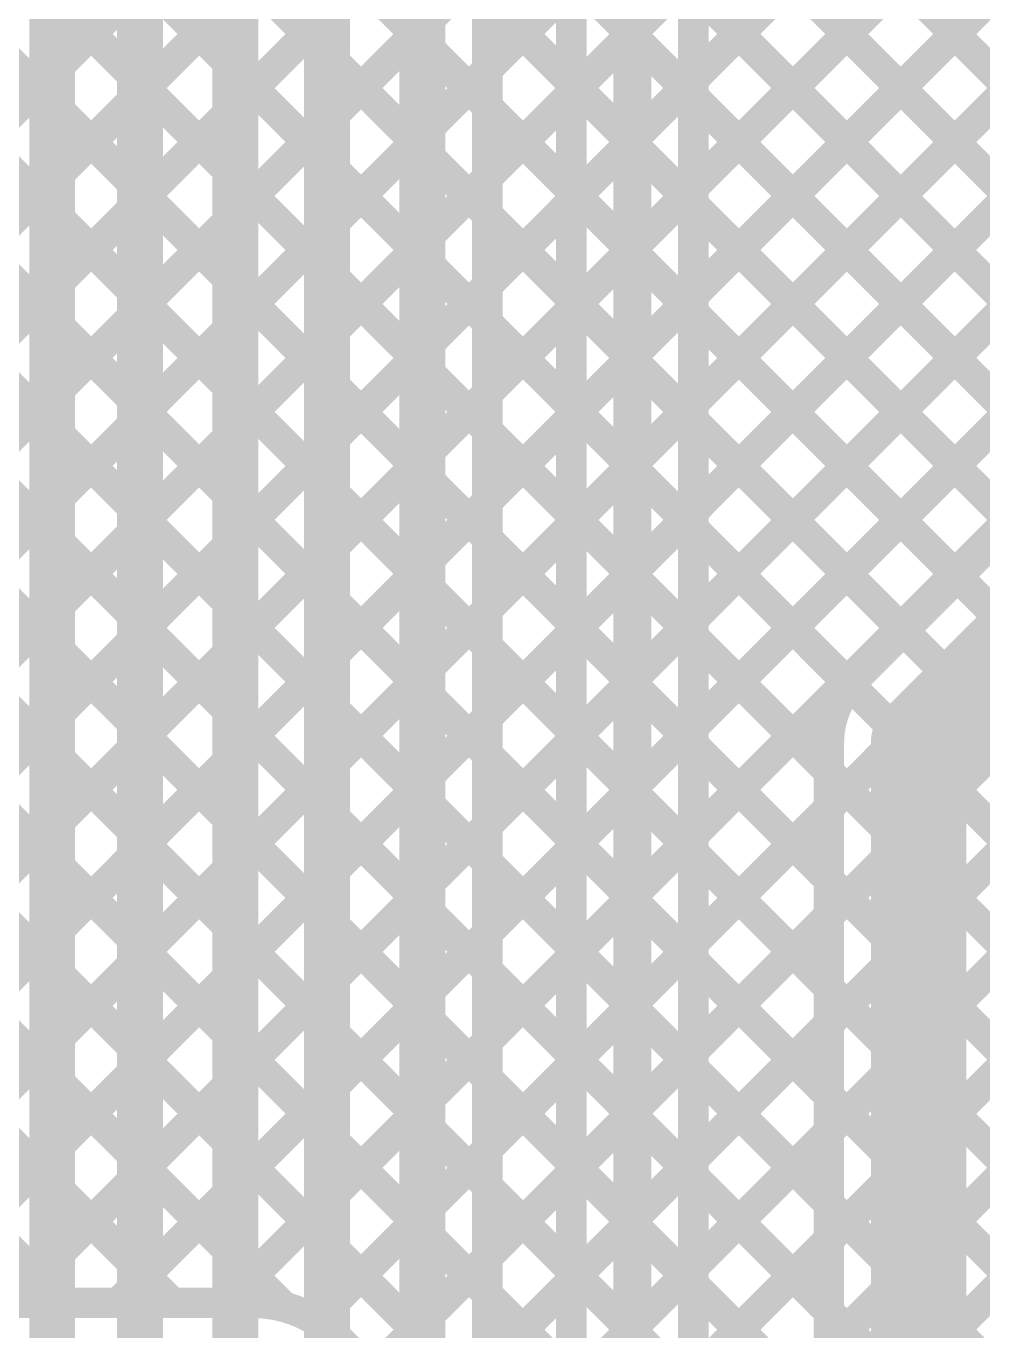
# Model space of a CAD drawing. Header units: millimetres. Extents: x 0 to 214, y 0 to 214.
# Drawn here: x 4.0042 to 4.2549, y 1.0339 to 1.3757 of the extents above; entities that cross this region are included whole.
import ezdxf

# ---------------------------------------------------------------- set-up
doc = ezdxf.new("R2010")
doc.units = ezdxf.units.MM
doc.header["$MEASUREMENT"] = 0
doc.layers.add('BottomLayer', color=5, linetype='Continuous')
doc.layers.add('TopLayer', color=1, linetype='Continuous')

msp = doc.modelspace()

# ---------------------------------------------------------------- linework, layer by layer
at = {"layer": 'BottomLayer'}
for points, const_width in [([(4.011, 0.547), (4.011, 2.504)], 0.012), ([(4.034, 0.531), (4.034, 2.494)], 0.012), ([(4.059, 0.192), (4.059, 2.482)], 0.012), ([(4.083, 0.18588), (4.083, 2.467)], 0.012), ([(4.163, 2.457), (4.163, 0.871)], 0.01), ([(4.108, 0.875), (4.108, 2.453)], 0.012), ([(4.125, 0.88204), (4.125, 2.44596)], 0.008), ([(4.147, 2.44074), (4.147, 0.871)], 0.008), ([(4.179, 2.44074), (4.179, 0.87763)], 0.008), ([(4.179, 1.36171), (4.925, 2.10771)], 0.008), ([(4.179, 1.33343), (4.925, 2.07943)], 0.008), ([(4.179, 1.30514), (4.925, 2.05114)], 0.008), ([(4.179, 1.27686), (4.925, 2.02286)], 0.008), ([(4.179, 1.24858), (4.925, 1.99458)], 0.008), ([(4.179, 1.22029), (4.57804, 1.61933)], 0.008), ([(4.179, 1.19201), (4.57945, 1.59246)], 0.008), ([(4.179, 1.16372), (4.583, 1.56772)], 0.008), ([(4.179, 1.13544), (4.583, 1.53944)], 0.008), ([(4.179, 1.10715), (4.583, 1.51115)], 0.008), ([(4.179, 1.07887), (4.583, 1.48287)], 0.008), ([(4.179, 1.05059), (4.583, 1.45459)], 0.008), ([(4.179, 1.4421), (4.40443, 1.21667)], 0.008), ([(4.179, 1.0223), (4.583, 1.4263)], 0.008), ([(4.179, 1.41382), (4.39029, 1.20253)], 0.008), ([(4.179, 0.99402), (4.583, 1.39802)], 0.008), ([(4.125, 1.36428), (4.147, 1.38628)], 0.008), ([(4.179, 1.38553), (4.37967, 1.18486)], 0.008), ([(4.125, 1.38296), (4.147, 1.36096)], 0.008), ([(4.125, 1.336), (4.147, 1.358)], 0.008), ([(4.179, 1.35725), (4.3795, 1.15675)], 0.008), ([(4.125, 1.35468), (4.147, 1.33268)], 0.008), ([(4.125, 1.30771), (4.147, 1.32971)], 0.008), ([(4.125, 1.32639), (4.147, 1.30439)], 0.008), ([(4.179, 1.32896), (4.3795, 1.12846)], 0.008), ([(4.125, 1.27943), (4.147, 1.30143)], 0.008), ([(4.179, 1.30068), (4.3795, 1.10018)], 0.008), ([(4.125, 1.29811), (4.147, 1.27611)], 0.008), ([(4.125, 1.25114), (4.147, 1.27314)], 0.008), ([(4.179, 1.27239), (4.3795, 1.07189)], 0.008), ([(4.125, 1.26983), (4.147, 1.24783)], 0.008), ([(4.125, 1.22286), (4.147, 1.24486)], 0.008), ([(4.179, 1.24411), (4.49611, 0.927)], 0.008), ([(4.125, 1.24154), (4.147, 1.21954)], 0.008), ([(4.125, 1.19458), (4.147, 1.21658)], 0.008), ([(4.125, 1.21326), (4.147, 1.19126)], 0.008), ([(4.179, 1.21583), (4.46783, 0.927)], 0.008), ([(4.125, 1.16629), (4.147, 1.18829)], 0.008), ([(4.179, 1.18754), (4.44111, 0.92543)], 0.008), ([(4.125, 1.18497), (4.147, 1.16297)], 0.008), ([(4.179, 0.96573), (4.3795, 1.16623)], 0.008), ([(4.125, 1.13801), (4.147, 1.16001)], 0.008), ([(4.179, 1.15926), (4.43034, 0.90792)], 0.008), ([(4.125, 1.15669), (4.147, 1.13469)], 0.008), ([(4.125, 1.10972), (4.147, 1.13172)], 0.008), ([(4.179, 1.13097), (4.42147, 0.8885)], 0.008), ([(4.125, 1.1284), (4.147, 1.1064)], 0.008), ([(4.125, 1.08144), (4.147, 1.10344)], 0.008), ([(4.125, 1.10012), (4.147, 1.07812)], 0.008), ([(4.179, 1.10269), (4.39319, 0.8885)], 0.008), ([(4.125, 1.05315), (4.147, 1.07515)], 0.008), ([(4.179, 1.0744), (4.3649, 0.8885)], 0.008), ([(4.125, 1.07184), (4.147, 1.04984)], 0.008), ([(4.125, 1.02487), (4.147, 1.04687)], 0.008), ([(4.179, 1.04612), (4.34544, 0.87968)], 0.008), ([(4.125, 1.04355), (4.147, 1.02155)], 0.008)]:
    msp.add_lwpolyline(points, dxfattribs=dict(at, const_width=const_width))
at = {"layer": 'BottomLayer', "const_width": 0.004}
for points in [[(4.123, 1.36428, 1), (4.127, 1.36428, 1)], [(4.145, 1.36096, 1), (4.149, 1.36096, 1)], [(4.177, 1.36171, 1), (4.181, 1.36171, 1)], [(4.145, 1.358, 1), (4.149, 1.358, 1)], [(4.177, 1.35725, 1), (4.181, 1.35725, 1)], [(4.123, 1.35468, 1), (4.127, 1.35468, 1)], [(4.123, 1.336, 1), (4.127, 1.336, 1)], [(4.145, 1.33268, 1), (4.149, 1.33268, 1)], [(4.177, 1.33343, 1), (4.181, 1.33343, 1)], [(4.145, 1.32971, 1), (4.149, 1.32971, 1)], [(4.123, 1.32639, 1), (4.127, 1.32639, 1)], [(4.177, 1.32896, 1), (4.181, 1.32896, 1)], [(4.123, 1.30771, 1), (4.127, 1.30771, 1)], [(4.145, 1.30439, 1), (4.149, 1.30439, 1)], [(4.177, 1.30514, 1), (4.181, 1.30514, 1)], [(4.145, 1.30143, 1), (4.149, 1.30143, 1)], [(4.177, 1.30068, 1), (4.181, 1.30068, 1)], [(4.123, 1.29811, 1), (4.127, 1.29811, 1)], [(4.123, 1.27943, 1), (4.127, 1.27943, 1)], [(4.145, 1.27611, 1), (4.149, 1.27611, 1)], [(4.177, 1.27686, 1), (4.181, 1.27686, 1)], [(4.145, 1.27314, 1), (4.149, 1.27314, 1)], [(4.177, 1.27239, 1), (4.181, 1.27239, 1)], [(4.123, 1.26983, 1), (4.127, 1.26983, 1)], [(4.123, 1.25114, 1), (4.127, 1.25114, 1)], [(4.145, 1.24783, 1), (4.149, 1.24783, 1)], [(4.177, 1.24858, 1), (4.181, 1.24858, 1)], [(4.145, 1.24486, 1), (4.149, 1.24486, 1)], [(4.177, 1.24411, 1), (4.181, 1.24411, 1)], [(4.123, 1.24154, 1), (4.127, 1.24154, 1)], [(4.123, 1.22286, 1), (4.127, 1.22286, 1)], [(4.177, 1.22029, 1), (4.181, 1.22029, 1)], [(4.145, 1.21954, 1), (4.149, 1.21954, 1)], [(4.145, 1.21658, 1), (4.149, 1.21658, 1)], [(4.123, 1.21326, 1), (4.127, 1.21326, 1)], [(4.177, 1.21583, 1), (4.181, 1.21583, 1)], [(4.123, 1.19458, 1), (4.127, 1.19458, 1)], [(4.145, 1.19126, 1), (4.149, 1.19126, 1)], [(4.177, 1.19201, 1), (4.181, 1.19201, 1)], [(4.145, 1.18829, 1), (4.149, 1.18829, 1)], [(4.177, 1.18754, 1), (4.181, 1.18754, 1)], [(4.123, 1.18497, 1), (4.127, 1.18497, 1)], [(4.123, 1.16629, 1), (4.127, 1.16629, 1)], [(4.145, 1.16297, 1), (4.149, 1.16297, 1)], [(4.177, 1.16372, 1), (4.181, 1.16372, 1)], [(4.145, 1.16001, 1), (4.149, 1.16001, 1)], [(4.177, 1.15926, 1), (4.181, 1.15926, 1)], [(4.123, 1.15669, 1), (4.127, 1.15669, 1)], [(4.123, 1.13801, 1), (4.127, 1.13801, 1)], [(4.145, 1.13469, 1), (4.149, 1.13469, 1)], [(4.177, 1.13544, 1), (4.181, 1.13544, 1)], [(4.145, 1.13172, 1), (4.149, 1.13172, 1)], [(4.177, 1.13097, 1), (4.181, 1.13097, 1)], [(4.123, 1.1284, 1), (4.127, 1.1284, 1)], [(4.123, 1.10972, 1), (4.127, 1.10972, 1)], [(4.177, 1.10715, 1), (4.181, 1.10715, 1)], [(4.145, 1.1064, 1), (4.149, 1.1064, 1)], [(4.123, 1.10012, 1), (4.127, 1.10012, 1)], [(4.145, 1.10344, 1), (4.149, 1.10344, 1)], [(4.177, 1.10269, 1), (4.181, 1.10269, 1)], [(4.123, 1.08144, 1), (4.127, 1.08144, 1)], [(4.145, 1.07812, 1), (4.149, 1.07812, 1)], [(4.177, 1.07887, 1), (4.181, 1.07887, 1)], [(4.145, 1.07515, 1), (4.149, 1.07515, 1)], [(4.177, 1.0744, 1), (4.181, 1.0744, 1)], [(4.123, 1.07184, 1), (4.127, 1.07184, 1)], [(4.123, 1.05315, 1), (4.127, 1.05315, 1)], [(4.145, 1.04984, 1), (4.149, 1.04984, 1)], [(4.177, 1.05059, 1), (4.181, 1.05059, 1)], [(4.145, 1.04687, 1), (4.149, 1.04687, 1)], [(4.177, 1.04612, 1), (4.181, 1.04612, 1)], [(4.123, 1.04355, 1), (4.127, 1.04355, 1)]]:
    msp.add_lwpolyline(points, format="xyb", close=True, dxfattribs=at)
at = {"layer": 'TopLayer'}
for points, const_width in [([(3.981, 1.13543), (4.41757, 1.572)], 0.008), ([(3.981, 1.22028), (4.33272, 1.572)], 0.008), ([(3.981, 1.16371), (4.38929, 1.572)], 0.008), ([(3.981, 1.192), (4.361, 1.572)], 0.008), ([(3.981, 1.27685), (4.27615, 1.572)], 0.008), ([(3.981, 1.24857), (4.30443, 1.572)], 0.008), ([(3.981, 1.33342), (4.21958, 1.572)], 0.008), ([(3.981, 1.30513), (4.24787, 1.572)], 0.008), ([(3.981, 1.10714), (4.44586, 1.572)], 0.008), ([(3.98264, 1.05222), (4.50242, 1.572)], 0.008), ([(3.98584, 1.0837), (4.47414, 1.572)], 0.008), ([(3.99994, 1.04124), (4.53071, 1.572)], 0.008), ([(4.06051, 1.56059), (4.31893, 1.30217)], 0.008), ([(4.04636, 1.54645), (4.30479, 1.28802)], 0.008), ([(4.03222, 1.53231), (4.29065, 1.27388)], 0.008), ([(4.01808, 1.51817), (4.27651, 1.25974)], 0.008), ([(4.00394, 1.50403), (4.26236, 1.2456)], 0.008), ([(3.9898, 1.48988), (4.24822, 1.23146)], 0.008), ([(3.981, 1.47039), (4.23408, 1.21731)], 0.008), ([(3.981, 1.44211), (4.22, 1.20311)], 0.008), ([(4.02823, 1.04124), (4.409, 1.42201)], 0.008), ([(3.981, 1.41383), (4.2145, 1.18033)], 0.008), ([(4.05651, 1.04124), (4.408, 1.39272)], 0.008), ([(3.981, 1.38554), (4.2145, 1.15204)], 0.008), ([(3.981, 1.35726), (4.2145, 1.12376)], 0.008), ([(3.981, 1.32897), (4.2145, 1.09547)], 0.008), ([(4.2214, 1.20463), (4.34237, 1.3256)], 0.008), ([(4.238, 1.188), (4.359, 1.309)], 0.025), ([(3.981, 1.30069), (4.2145, 1.06719)], 0.008), ([(3.981, 1.2724), (4.2145, 1.0389)], 0.008), ([(3.981, 1.24412), (4.2145, 1.01062)], 0.008), ([(3.981, 1.21584), (4.2145, 0.98234)], 0.008), ([(4.238, 0.546), (4.238, 1.188)], 0.025), ([(3.981, 1.18755), (4.2145, 0.95405)], 0.008), ([(4.2145, 0.546), (4.2145, 1.188)], 0.008), ([(4.08013, 1.03657), (4.2145, 1.17094)], 0.008), ([(3.981, 1.15927), (4.2145, 0.92577)], 0.008), ([(4.09484, 1.023), (4.2145, 1.14265)], 0.008), ([(3.981, 1.13098), (4.07181, 1.04017)], 0.008), ([(4.10899, 1.00886), (4.2145, 1.11437)], 0.008), ([(3.981, 1.1027), (4.04246, 1.04124)], 0.008), ([(4.12313, 0.99471), (4.2145, 1.08609)], 0.008), ([(3.98732, 1.06809), (4.01418, 1.04124)], 0.008), ([(4.13727, 0.98057), (4.2145, 1.0578)], 0.008), ([(3.97438, 1.04124), (4.06376, 1.04124)], 0.008), ([(4.08571, 1.03213), (4.1699, 0.94794)], 0.008)]:
    msp.add_lwpolyline(points, dxfattribs=dict(at, const_width=const_width))
for points, const_width in [([(4.24622, 1.23146, 1), (4.25022, 1.23146, 1)], 0.004), ([(4.23208, 1.21731, 1), (4.23608, 1.21731, 1)], 0.004), ([(4.218, 1.20311, 1), (4.222, 1.20311, 1)], 0.004), ([(4.21938, 1.20462, 1), (4.22338, 1.20462, 1)], 0.004), ([(4.2194, 1.20463, 1), (4.2234, 1.20463, 1)], 0.004), ([(4.2194, 1.20463, 1), (4.2234, 1.20463, 1)], 0.004), ([(4.23175, 1.188, 1), (4.24425, 1.188, 1)], 0.0125), ([(4.23175, 1.188, 1), (4.24425, 1.188, 1)], 0.0125), ([(4.2125, 1.188, 1), (4.2165, 1.188, 1)], 0.004), ([(4.2125, 1.188, 1), (4.2165, 1.188, 1)], 0.004), ([(4.2125, 1.188, 1), (4.2165, 1.188, 1)], 0.004), ([(4.2125, 1.18033, 1), (4.2165, 1.18033, 1)], 0.004), ([(4.2125, 1.17094, 1), (4.2165, 1.17094, 1)], 0.004), ([(4.2125, 1.15204, 1), (4.2165, 1.15204, 1)], 0.004), ([(4.2125, 1.14265, 1), (4.2165, 1.14265, 1)], 0.004), ([(4.2125, 1.12376, 1), (4.2165, 1.12376, 1)], 0.004), ([(4.2125, 1.11437, 1), (4.2165, 1.11437, 1)], 0.004), ([(4.2125, 1.09547, 1), (4.2165, 1.09547, 1)], 0.004), ([(4.2125, 1.08609, 1), (4.2165, 1.08609, 1)], 0.004), ([(4.2125, 1.06719, 1), (4.2165, 1.06719, 1)], 0.004), ([(4.2125, 1.0578, 1), (4.2165, 1.0578, 1)], 0.004), ([(4.01218, 1.04124, 1), (4.01618, 1.04124, 1)], 0.004), ([(4.02623, 1.04124, 1), (4.03023, 1.04124, 1)], 0.004), ([(4.04046, 1.04124, 1), (4.04446, 1.04124, 1)], 0.004), ([(4.05451, 1.04124, 1), (4.05851, 1.04124, 1)], 0.004), ([(4.06176, 1.04124, 1), (4.06576, 1.04124, 1)], 0.004), ([(4.06176, 1.04124, 1), (4.06576, 1.04124, 1)], 0.004), ([(4.06176, 1.04124, 1), (4.06576, 1.04124, 1)], 0.004), ([(4.06981, 1.04017, 1), (4.07381, 1.04017, 1)], 0.004), ([(4.2125, 1.0389, 1), (4.2165, 1.0389, 1)], 0.004), ([(4.07813, 1.03657, 1), (4.08213, 1.03657, 1)], 0.004), ([(4.08368, 1.03216, 1), (4.08768, 1.03216, 1)], 0.004), ([(4.08371, 1.03213, 1), (4.08771, 1.03213, 1)], 0.004), ([(4.08371, 1.03213, 1), (4.08771, 1.03213, 1)], 0.004)]:
    msp.add_lwpolyline(points, format="xyb", close=True, dxfattribs=dict(at, const_width=const_width))
at = {"layer": 'TopLayer', "const_width": 0.008}
for points in [[(4.2145, 1.188, -0.199188), (4.2214, 1.20463)], [(4.2145, 1.188, -0.198912), (4.22138, 1.20462)], [(4.06376, 1.04124, -0.199163), (4.08571, 1.03213)], [(4.06376, 1.04124, -0.198912), (4.08568, 1.03216)]]:
    msp.add_lwpolyline(points, format="xyb", dxfattribs=at)

doc.saveas('drawing.dxf')
